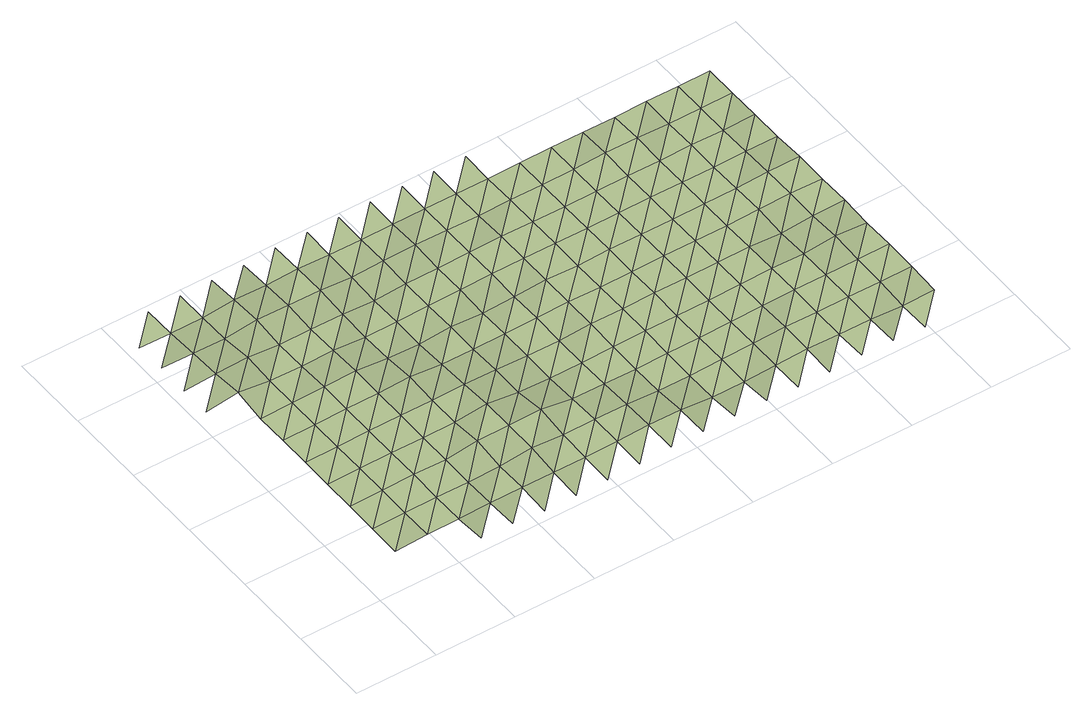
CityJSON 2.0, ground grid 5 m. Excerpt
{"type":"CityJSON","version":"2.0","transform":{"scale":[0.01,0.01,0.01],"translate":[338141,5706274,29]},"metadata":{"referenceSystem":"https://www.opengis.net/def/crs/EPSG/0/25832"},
"CityObjects":{
"terrain1":{"type":"TINRelief","attributes":{"lod":2},"geometry":[{"type":"CompositeSurface","lod":"2","boundaries":[[[0,1,2]],[[2,3,4]],[[0,5,1]],[[4,6,7]],[[2,1,3]],[[7,8,9]],[[5,10,1]],[[4,3,6]],[[9,11,12]],[[1,13,3]],[[7,6,8]],[[5,14,10]],[[12,15,16]],[[17,18,19]],[[3,20,6]],[[9,8,11]],[[21,22,14]],[[1,10,13]],[[16,23,18]],[[24,19,25]],[[6,26,8]],[[12,11,15]],[[14,27,10]],[[3,13,20]],[[18,28,19]],[[29,25,30]],[[8,31,11]],[[16,15,23]],[[10,32,13]],[[6,20,26]],[[19,33,25]],[[14,22,27]],[[34,30,35]],[[11,36,15]],[[18,23,28]],[[13,37,20]],[[8,26,31]],[[38,39,22]],[[25,40,30]],[[10,27,32]],[[15,41,23]],[[19,28,33]],[[20,42,26]],[[11,31,36]],[[22,43,27]],[[13,32,37]],[[23,44,28]],[[25,33,40]],[[26,45,31]],[[15,36,41]],[[27,46,32]],[[20,37,42]],[[28,47,33]],[[22,39,43]],[[30,40,48]],[[31,49,36]],[[23,41,44]],[[32,50,37]],[[26,42,45]],[[51,52,39]],[[33,53,40]],[[27,43,46]],[[36,54,41]],[[28,44,47]],[[37,55,42]],[[31,45,49]],[[39,56,43]],[[32,46,50]],[[41,57,44]],[[33,47,53]],[[42,58,45]],[[36,49,54]],[[43,59,46]],[[37,50,55]],[[44,60,47]],[[39,52,56]],[[40,53,61]],[[45,62,49]],[[41,54,57]],[[46,63,50]],[[42,55,58]],[[64,65,52]],[[47,66,53]],[[43,56,59]],[[49,67,54]],[[44,57,60]],[[50,68,55]],[[45,58,62]],[[52,69,56]],[[46,59,63]],[[54,70,57]],[[47,60,66]],[[55,71,58]],[[49,62,67]],[[56,72,59]],[[50,63,68]],[[57,73,60]],[[52,65,69]],[[53,66,74]],[[58,75,62]],[[54,67,70]],[[59,76,63]],[[55,68,71]],[[77,78,65]],[[60,79,66]],[[56,69,72]],[[62,80,67]],[[57,70,73]],[[63,81,68]],[[58,71,75]],[[65,82,69]],[[59,72,76]],[[67,83,70]],[[60,73,79]],[[68,84,71]],[[62,75,80]],[[69,85,72]],[[63,76,81]],[[70,86,73]],[[65,78,82]],[[66,79,87]],[[71,88,75]],[[67,80,83]],[[72,89,76]],[[68,81,84]],[[90,91,78]],[[73,92,79]],[[69,82,85]],[[75,93,80]],[[70,83,86]],[[76,94,81]],[[71,84,88]],[[78,95,82]],[[72,85,89]],[[80,96,83]],[[73,86,92]],[[81,97,84]],[[75,88,93]],[[82,98,85]],[[76,89,94]],[[83,99,86]],[[78,91,95]],[[79,92,100]],[[84,101,88]],[[80,93,96]],[[85,102,89]],[[81,94,97]],[[103,104,91]],[[86,105,92]],[[82,95,98]],[[88,106,93]],[[83,96,99]],[[89,107,94]],[[84,97,101]],[[91,108,95]],[[85,98,102]],[[93,109,96]],[[86,99,105]],[[94,110,97]],[[88,101,106]],[[95,111,98]],[[89,102,107]],[[96,112,99]],[[91,104,108]],[[92,105,113]],[[97,114,101]],[[93,106,109]],[[98,115,102]],[[94,107,110]],[[116,117,104]],[[99,118,105]],[[95,108,111]],[[101,119,106]],[[96,109,112]],[[102,120,107]],[[97,110,114]],[[104,121,108]],[[98,111,115]],[[106,122,109]],[[99,112,118]],[[107,123,110]],[[101,114,119]],[[108,124,111]],[[102,115,120]],[[109,125,112]],[[104,117,121]],[[105,118,126]],[[110,127,114]],[[106,119,122]],[[111,128,115]],[[107,120,123]],[[129,130,117]],[[112,131,118]],[[108,121,124]],[[114,132,119]],[[109,122,125]],[[115,133,120]],[[110,123,127]],[[117,134,121]],[[111,124,128]],[[119,135,122]],[[112,125,131]],[[120,136,123]],[[114,127,132]],[[121,137,124]],[[115,128,133]],[[122,138,125]],[[117,130,134]],[[118,131,139]],[[123,140,127]],[[119,132,135]],[[124,141,128]],[[120,133,136]],[[142,143,130]],[[125,144,131]],[[121,134,137]],[[127,145,132]],[[122,135,138]],[[128,146,133]],[[123,136,140]],[[130,147,134]],[[124,137,141]],[[132,148,135]],[[125,138,144]],[[133,149,136]],[[127,140,145]],[[134,150,137]],[[128,141,146]],[[135,151,138]],[[130,143,147]],[[131,144,152]],[[136,153,140]],[[132,145,148]],[[137,154,141]],[[133,146,149]],[[155,156,143]],[[138,157,144]],[[134,147,150]],[[140,158,145]],[[135,148,151]],[[141,159,146]],[[136,149,153]],[[143,160,147]],[[137,150,154]],[[145,161,148]],[[138,151,157]],[[146,162,149]],[[140,153,158]],[[147,163,150]],[[141,154,159]],[[148,164,151]],[[143,156,160]],[[144,157,165]],[[149,166,153]],[[145,158,161]],[[150,167,154]],[[146,159,162]],[[168,169,156]],[[151,170,157]],[[147,160,163]],[[153,171,158]],[[148,161,164]],[[154,172,159]],[[149,162,166]],[[156,173,160]],[[150,163,167]],[[158,174,161]],[[151,164,170]],[[159,175,162]],[[153,166,171]],[[160,176,163]],[[154,167,172]],[[161,177,164]],[[156,169,173]],[[162,178,166]],[[158,171,174]],[[163,179,167]],[[159,172,175]],[[180,181,169]],[[164,182,170]],[[160,173,176]],[[166,183,171]],[[161,174,177]],[[167,184,172]],[[162,175,178]],[[169,185,173]],[[163,176,179]],[[171,186,174]],[[164,177,182]],[[172,187,175]],[[166,178,183]],[[173,188,176]],[[167,179,184]],[[174,189,177]],[[169,181,185]],[[175,190,178]],[[171,183,186]],[[176,191,179]],[[172,184,187]],[[192,193,181]],[[177,194,182]],[[173,185,188]],[[178,195,183]],[[174,186,189]],[[179,196,184]],[[175,187,190]],[[181,197,185]],[[176,188,191]],[[183,198,186]],[[177,189,194]],[[184,199,187]],[[178,190,195]],[[185,200,188]],[[179,191,196]],[[186,201,189]],[[181,193,197]],[[187,202,190]],[[183,195,198]],[[188,203,191]],[[184,196,199]],[[204,205,193]],[[189,206,194]],[[185,197,200]],[[190,207,195]],[[186,198,201]],[[191,208,196]],[[187,199,202]],[[193,209,197]],[[188,200,203]],[[195,210,198]],[[189,201,206]],[[196,211,199]],[[190,202,207]],[[197,212,200]],[[191,203,208]],[[198,213,201]],[[193,205,209]],[[199,214,202]],[[195,207,210]],[[200,215,203]],[[196,208,211]],[[201,216,206]],[[197,209,212]],[[202,217,207]],[[198,210,213]],[[203,218,208]],[[199,211,214]],[[200,212,215]],[[207,219,210]],[[201,213,216]],[[208,220,211]],[[202,214,217]],[[203,215,218]],[[210,221,213]],[[211,222,214]],[[207,217,219]],[[208,218,220]],[[213,223,216]],[[214,224,217]],[[210,219,221]],[[211,220,222]],[[217,225,219]],[[213,221,223]],[[214,222,224]],[[219,226,221]],[[217,224,225]],[[221,227,223]],[[219,225,226]],[[221,226,227]]]}]}
},
"vertices":[
[270,246,46],[470,447,58],[270,447,52],[470,649,59],[270,649,54],[470,246,58],[470,850,59],[270,850,55],[470,1051,58],[270,1051,57],[670,447,57],[470,1253,59],[270,1253,58],[670,649,63],[670,246,61],[470,1454,59],[270,1454,55],[70,1655,56],[270,1655,85],[270,1856,62],[670,850,62],[670,45,82],[870,246,65],[470,1655,60],[70,1856,51],[270,2058,53],[670,1051,61],[870,447,55],[470,1856,71],[70,2058,56],[270,2259,39],[670,1253,64],[870,649,59],[470,2058,44],[70,2259,43],[270,2460,35],[670,1454,65],[870,850,60],[870,45,75],[1070,246,66],[470,2259,39],[670,1655,55],[870,1051,63],[1070,447,61],[670,1856,52],[870,1253,63],[1070,649,86],[670,2058,73],[470,2460,41],[870,1454,67],[1070,850,62],[1070,45,56],[1270,246,65],[670,2259,57],[870,1655,58],[1070,1051,61],[1270,447,84],[870,1856,53],[1070,1253,72],[1270,649,87],[870,2058,66],[670,2460,42],[1070,1454,49],[1270,850,84],[1270,45,55],[1469,246,63],[870,2259,52],[1070,1655,41],[1270,1051,65],[1469,447,68],[1070,1856,50],[1270,1253,51],[1469,649,90],[1070,2058,65],[870,2460,39],[1270,1454,40],[1469,850,58],[1469,45,57],[1669,246,68],[1070,2259,60],[1270,1655,43],[1469,1051,62],[1669,447,68],[1270,1856,38],[1469,1253,51],[1669,649,59],[1270,2058,46],[1070,2460,56],[1469,1454,54],[1669,850,48],[1669,45,64],[1869,246,75],[1270,2259,52],[1469,1655,50],[1669,1051,52],[1869,447,65],[1469,1856,49],[1669,1253,51],[1869,649,54],[1469,2058,55],[1270,2460,56],[1669,1454,43],[1869,850,50],[1869,45,74],[2069,246,74],[1469,2259,51],[1669,1655,54],[1869,1051,50],[2069,447,53],[1669,1856,51],[1869,1253,56],[2069,649,50],[1669,2058,62],[1469,2460,53],[1869,1454,52],[2069,850,54],[2069,45,76],[2269,246,53],[1669,2259,52],[1869,1655,57],[2069,1051,61],[2269,447,52],[1869,1856,54],[2069,1253,62],[2269,649,53],[1869,2058,55],[1669,2460,54],[2069,1454,61],[2269,850,59],[2269,45,77],[2469,246,55],[1869,2259,52],[2069,1655,59],[2269,1051,60],[2469,447,58],[2069,1856,59],[2269,1253,56],[2469,649,57],[2069,2058,50],[1869,2460,56],[2269,1454,54],[2469,850,58],[2469,45,79],[2669,246,65],[2069,2259,50],[2269,1655,56],[2469,1051,64],[2669,447,65],[2269,1856,53],[2469,1253,58],[2669,649,60],[2269,2058,53],[2069,2460,56],[2469,1454,60],[2669,850,59],[2669,45,67],[2868,246,73],[2269,2259,48],[2469,1655,56],[2669,1051,61],[2868,447,75],[2469,1856,52],[2669,1253,62],[2868,649,66],[2469,2058,54],[2269,2460,52],[2669,1454,61],[2868,850,63],[2868,45,65],[3068,246,68],[2469,2259,53],[2669,1655,56],[2868,1051,63],[3068,447,69],[2669,1856,54],[2868,1253,61],[3068,649,71],[2669,2058,55],[2868,1454,59],[3068,850,68],[3068,45,75],[3268,246,64],[2669,2259,54],[2868,1655,60],[3068,1051,64],[3268,447,69],[2868,1856,57],[3068,1253,59],[3268,649,69],[2868,2058,62],[3068,1454,60],[3268,850,63],[3268,45,71],[3468,246,52],[2868,2259,52],[3068,1655,56],[3268,1051,54],[3468,447,68],[3068,1856,54],[3268,1253,65],[3468,649,69],[3068,2058,60],[3268,1454,62],[3468,850,80],[3468,45,57],[3668,246,55],[3068,2259,52],[3268,1655,54],[3468,1051,67],[3668,447,67],[3268,1856,57],[3468,1253,70],[3668,649,71],[3268,2058,50],[3468,1454,69],[3668,850,64],[3268,2259,55],[3468,1655,58],[3668,1051,72],[3468,1856,51],[3668,1253,65],[3468,2058,52],[3668,1454,70],[3468,2259,53],[3668,1655,56],[3668,1856,59],[3668,2058,54],[3668,2259,56]
]}
